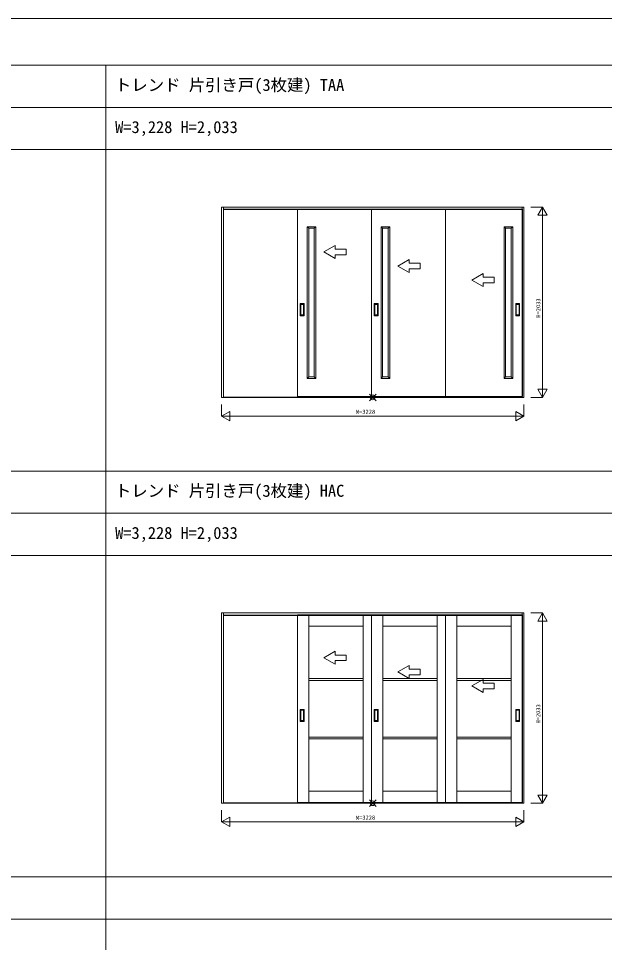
# Model space of a CAD drawing. Units: millimetres, scale not verified. Extents: x -14341 to 14341, y -10000 to 10000.
# Drawn here: x 1827 to 8084, y 130 to 10000 of the extents above; entities that cross this region are included whole.
import ezdxf
from ezdxf.enums import TextEntityAlignment as Align

# ---------------------------------------------------------------- set-up
doc = ezdxf.new("R2010")
doc.units = ezdxf.units.MM
doc.header["$LTSCALE"] = 50
doc.layers.add('0-0_0', color=7, linetype='Continuous')
for name, color, linetype, lineweight in [('0-1_YKK_F1', 7, 'Continuous', 18), ('0-2_YKK_IN', 1, 'Continuous', 18), ('0-3_YKK_A1', 4, 'Continuous', 18), ('0-4_YKK_N1', 2, 'Continuous', 18)]:
    doc.layers.add(name, color=color, linetype=linetype, lineweight=lineweight)
doc.styles.add('ＭＳ ゴシック', font='')
doc.styles.get('ＭＳ ゴシック').set_extended_font_data('MS Gothic')

msp = doc.modelspace()

# ---------------------------------------------------------------- linework, layer by layer
at = {"layer": '0-1_YKK_F1'}
for p, q in [((-14340.51, 10000), (14340.51, 10000)), ((-14340.51, 9500), (14159.49, 9500)), ((2759.49, -10000), (2759.49, 9500)), ((-14340.51, 9050), (14159.49, 9050)), ((-14340.51, 8600), (14159.49, 8600)), ((-14340.51, 5165), (14159.49, 5165)), ((-14340.51, 4715), (14159.49, 4715)), ((-14340.51, 4265), (14159.49, 4265)), ((-14340.51, 830), (14159.49, 830)), ((-14340.51, 380), (14159.49, 380))]:
    msp.add_line(p, q, dxfattribs=at)
at = {"layer": '0-2_YKK_IN'}
for p, q in [((5574.14, 5917.14), (5644.85, 5987.86)), ((5574.14, 5987.86), (5644.85, 5917.14)), ((5574.14, 1582.14), (5644.85, 1652.86)), ((5574.14, 1652.86), (5644.85, 1582.14))]:
    msp.add_line(p, q, dxfattribs=at)
for centre in [(5609.49, 5952.5), (5609.49, 1617.5)]:
    msp.add_circle(centre, 25, dxfattribs=at)
at = {"layer": '0-3_YKK_A1'}
for p, q in [((3995.49, 7985.5), (7223.49, 7985.5)), ((3995.49, 5952.5), (3995.49, 7985.5)), ((4015.49, 7985.5), (4015.49, 7955.5)), ((4015.49, 7961.5), (7203.49, 7961.5)), ((4015.49, 7958.5), (7203.49, 7958.5)), ((4015.49, 5956.5), (4015.49, 7955.5)), ((4806.99, 7964.5), (5596.99, 7964.5)), ((4806.99, 5960.5), (4806.99, 7964.5)), ((5596.99, 7964.5), (6386.99, 7964.5)), ((5596.99, 5960.5), (5596.99, 7964.5)), ((6386.99, 5960.5), (6386.99, 7964.5)), ((7203.49, 7985.5), (7203.49, 7955.5)), ((7203.49, 5956.5), (7203.49, 7955.5)), ((7223.49, 5952.5), (7223.49, 7985.5)), ((4909.49, 7776), (5001.49, 7776)), ((4925.49, 7760), (4909.49, 7776)), ((4925.49, 7760), (4985.49, 7760)), ((4985.49, 7760), (5001.49, 7776)), ((4985.49, 7760), (4985.49, 6172)), ((5001.49, 7776), (5001.49, 6156)), ((5699.49, 7776), (5791.49, 7776)), ((5715.49, 7760), (5699.49, 7776)), ((5715.49, 7760), (5775.49, 7760)), ((5775.49, 7760), (5791.49, 7776)), ((5775.49, 7760), (5775.49, 6172)), ((5791.49, 7776), (5791.49, 6156)), ((7012.49, 7776), (7012.49, 6156)), ((7104.49, 7776), (7012.49, 7776)), ((7028.49, 7760), (7012.49, 7776)), ((7028.49, 7760), (7028.49, 6172)), ((7088.49, 7760), (7028.49, 7760)), ((7088.49, 7760), (7104.49, 7776)), ((5086.99, 7506), (5206.99, 7575.28)), ((5086.99, 7506), (5206.99, 7436.72)), ((5206.99, 7536), (5206.99, 7575.28)), ((5206.99, 7436.72), (5206.99, 7476)), ((5876.99, 7356), (5996.99, 7425.28)), ((5996.99, 7386), (5996.99, 7425.28)), ((5876.99, 7356), (5996.99, 7286.72)), ((5996.99, 7286.72), (5996.99, 7326)), ((6666.99, 7206), (6786.99, 7275.28)), ((6666.99, 7206), (6786.99, 7136.72)), ((6786.99, 7236), (6786.99, 7275.28)), ((6786.99, 7136.72), (6786.99, 7176)), ((4835.99, 6826.5), (4835.99, 6954.5)), ((4876.99, 6955.5), (4836.99, 6955.5)), ((4841.99, 6836.5), (4841.99, 6944.5)), ((4842.99, 6945.5), (4870.99, 6945.5)), ((4871.99, 6944.5), (4871.99, 6836.5)), ((4877.99, 6826.5), (4877.99, 6954.5)), ((5625.99, 6826.5), (5625.99, 6954.5)), ((5666.99, 6955.5), (5626.99, 6955.5)), ((5631.99, 6836.5), (5631.99, 6944.5)), ((5632.99, 6945.5), (5660.99, 6945.5)), ((5661.99, 6944.5), (5661.99, 6836.5)), ((5667.99, 6826.5), (5667.99, 6954.5)), ((7135.99, 6826.5), (7135.99, 6954.5)), ((7136.99, 6955.5), (7176.99, 6955.5)), ((7141.99, 6944.5), (7141.99, 6836.5)), ((7170.99, 6945.5), (7142.99, 6945.5)), ((7171.99, 6836.5), (7171.99, 6944.5)), ((7177.99, 6826.5), (7177.99, 6954.5)), ((4876.99, 6825.5), (4836.99, 6825.5)), ((4870.99, 6835.5), (4842.99, 6835.5)), ((5666.99, 6825.5), (5626.99, 6825.5)), ((5660.99, 6835.5), (5632.99, 6835.5)), ((7136.99, 6825.5), (7176.99, 6825.5)), ((7142.99, 6835.5), (7170.99, 6835.5)), ((4925.49, 6172), (4909.49, 6156)), ((4985.49, 6172), (5001.49, 6156)), ((5715.49, 6172), (5699.49, 6156)), ((5775.49, 6172), (5791.49, 6156)), ((7028.49, 6172), (7012.49, 6156)), ((7088.49, 6172), (7104.49, 6156)), ((7223.49, 5952.5), (3995.49, 5952.5)), ((4015.49, 5952.5), (4015.49, 5956.5)), ((7203.49, 5956.5), (4015.49, 5956.5)), ((5596.99, 5960.5), (4806.99, 5960.5)), ((6386.99, 5960.5), (5596.99, 5960.5)), ((7206.99, 5960.5), (6386.99, 5960.5)), ((7203.49, 5952.5), (7203.49, 5956.5)), ((3995.49, 3650.5), (7223.49, 3650.5)), ((3995.49, 1617.5), (3995.49, 3650.5)), ((4015.49, 3650.5), (4015.49, 3620.5)), ((4015.49, 3626.5), (7203.49, 3626.5)), ((4015.49, 3623.5), (7203.49, 3623.5)), ((4015.49, 1621.5), (4015.49, 3620.5)), ((7203.49, 3650.5), (7203.49, 3620.5)), ((7203.49, 1621.5), (7203.49, 3620.5)), ((7223.49, 1617.5), (7223.49, 3650.5)), ((5086.99, 3171), (5206.99, 3240.28)), ((5086.99, 3171), (5206.99, 3101.72)), ((5206.99, 3201), (5206.99, 3240.28)), ((5206.99, 3101.72), (5206.99, 3141)), ((5876.99, 3021), (5996.99, 3090.28)), ((5996.99, 3051), (5996.99, 3090.28)), ((5876.99, 3021), (5996.99, 2951.72)), ((5996.99, 2951.72), (5996.99, 2991)), ((5506.99, 2950.17), (4926.99, 2950.17)), ((4926.99, 2930.17), (5506.99, 2930.17)), ((6296.99, 2950.17), (5716.99, 2950.17)), ((5716.99, 2930.17), (6296.99, 2930.17)), ((7086.99, 2950.17), (6506.99, 2950.17)), ((6506.99, 2930.17), (7086.99, 2930.17)), ((6666.99, 2871), (6786.99, 2940.28)), ((6666.99, 2871), (6786.99, 2801.72)), ((6786.99, 2901), (6786.99, 2940.28)), ((6786.99, 2801.72), (6786.99, 2841)), ((4835.99, 2491.5), (4835.99, 2619.5)), ((4876.99, 2620.5), (4836.99, 2620.5)), ((4841.99, 2501.5), (4841.99, 2609.5)), ((4842.99, 2610.5), (4870.99, 2610.5)), ((4871.99, 2609.5), (4871.99, 2501.5)), ((4877.99, 2491.5), (4877.99, 2619.5)), ((5625.99, 2491.5), (5625.99, 2619.5)), ((5666.99, 2620.5), (5626.99, 2620.5)), ((5631.99, 2501.5), (5631.99, 2609.5)), ((5632.99, 2610.5), (5660.99, 2610.5)), ((5661.99, 2609.5), (5661.99, 2501.5)), ((5667.99, 2491.5), (5667.99, 2619.5)), ((7135.99, 2491.5), (7135.99, 2619.5)), ((7136.99, 2620.5), (7176.99, 2620.5)), ((7141.99, 2609.5), (7141.99, 2501.5)), ((7170.99, 2610.5), (7142.99, 2610.5)), ((7171.99, 2501.5), (7171.99, 2609.5)), ((7177.99, 2491.5), (7177.99, 2619.5)), ((4876.99, 2490.5), (4836.99, 2490.5)), ((4870.99, 2500.5), (4842.99, 2500.5)), ((5666.99, 2490.5), (5626.99, 2490.5)), ((5660.99, 2500.5), (5632.99, 2500.5)), ((7136.99, 2490.5), (7176.99, 2490.5)), ((7142.99, 2500.5), (7170.99, 2500.5)), ((5506.99, 2324.83), (4926.99, 2324.83)), ((4926.99, 2304.83), (5506.99, 2304.83)), ((6296.99, 2324.83), (5716.99, 2324.83)), ((5716.99, 2304.83), (6296.99, 2304.83)), ((7086.99, 2324.83), (6506.99, 2324.83)), ((6506.99, 2304.83), (7086.99, 2304.83)), ((5506.99, 1745.5), (4926.99, 1745.5)), ((6296.99, 1745.5), (5716.99, 1745.5)), ((7086.99, 1745.5), (6506.99, 1745.5)), ((7223.49, 1617.5), (3995.49, 1617.5)), ((4015.49, 1617.5), (4015.49, 1621.5)), ((7203.49, 1621.5), (4015.49, 1621.5)), ((4926.99, 1625.5), (5506.99, 1625.5)), ((5506.99, 1625.5), (5596.99, 1625.5)), ((5716.99, 1625.5), (6296.99, 1625.5)), ((6296.99, 1625.5), (6386.99, 1625.5)), ((6506.99, 1625.5), (7086.99, 1625.5)), ((7203.49, 1617.5), (7203.49, 1621.5))]:
    msp.add_line(p, q, dxfattribs=at)
for points in [[(6386.99, 7964.5), (7206.99, 7964.5), (7206.99, 5960.5)], [(5001.49, 6156), (4909.49, 6156), (4909.49, 7776)], [(4985.49, 6172), (4925.49, 6172), (4925.49, 7760)], [(5791.49, 6156), (5699.49, 6156), (5699.49, 7776)], [(5775.49, 6172), (5715.49, 6172), (5715.49, 7760)], [(7012.49, 6156), (7104.49, 6156), (7104.49, 7776)], [(7028.49, 6172), (7088.49, 6172), (7088.49, 7760)], [(5206.99, 7536), (5326.99, 7536), (5326.99, 7476), (5206.99, 7476)], [(5996.99, 7386), (6116.99, 7386), (6116.99, 7326), (5996.99, 7326)], [(6786.99, 7236), (6906.99, 7236), (6906.99, 7176), (6786.99, 7176)], [(5596.99, 3629.5), (5506.99, 3629.5), (5506.99, 1625.5)], [(6386.99, 3629.5), (6296.99, 3629.5), (6296.99, 1625.5)], [(5206.99, 3201), (5326.99, 3201), (5326.99, 3141), (5206.99, 3141)], [(5996.99, 3051), (6116.99, 3051), (6116.99, 2991), (5996.99, 2991)], [(6786.99, 2901), (6906.99, 2901), (6906.99, 2841), (6786.99, 2841)]]:
    msp.add_lwpolyline(points, dxfattribs=at)
for points in [[(4806.99, 1625.5), (4926.99, 1625.5), (4926.99, 3629.5), (4806.99, 3629.5)], [(4926.99, 3509.5), (5506.99, 3509.5), (5506.99, 3629.5), (4926.99, 3629.5)], [(5596.99, 1625.5), (5716.99, 1625.5), (5716.99, 3629.5), (5596.99, 3629.5)], [(5716.99, 3509.5), (6296.99, 3509.5), (6296.99, 3629.5), (5716.99, 3629.5)], [(6386.99, 1625.5), (6506.99, 1625.5), (6506.99, 3629.5), (6386.99, 3629.5)], [(6506.99, 3509.5), (7086.99, 3509.5), (7086.99, 3629.5), (6506.99, 3629.5)], [(7086.99, 1625.5), (7206.99, 1625.5), (7206.99, 3629.5), (7086.99, 3629.5)]]:
    msp.add_lwpolyline(points, close=True, dxfattribs=at)
for centre, start, end in [((4836.99, 6954.5), 90, 180), ((4842.99, 6944.5), 90, 180), ((4870.99, 6944.5), 0, 90), ((4876.99, 6954.5), 0, 90), ((5626.99, 6954.5), 90, 180), ((5632.99, 6944.5), 90, 180), ((5660.99, 6944.5), 0, 90), ((5666.99, 6954.5), 0, 90), ((7136.99, 6954.5), 90, 180), ((7142.99, 6944.5), 90, 180), ((7170.99, 6944.5), 360, 90), ((7176.99, 6954.5), 0, 90), ((4836.99, 6826.5), 180, 270), ((4842.99, 6836.5), 180, 270), ((4870.99, 6836.5), 270, 0), ((4876.99, 6826.5), 270, 0), ((5626.99, 6826.5), 180, 270), ((5632.99, 6836.5), 180, 270), ((5660.99, 6836.5), 270, 0), ((5666.99, 6826.5), 270, 0), ((7136.99, 6826.5), 180, 270), ((7142.99, 6836.5), 180, 270), ((7170.99, 6836.5), 270, 360), ((7176.99, 6826.5), 270, 0), ((4836.99, 2619.5), 90, 180), ((4842.99, 2609.5), 90, 180), ((4870.99, 2609.5), 0, 90), ((4876.99, 2619.5), 0, 90), ((5626.99, 2619.5), 90, 180), ((5632.99, 2609.5), 90, 180), ((5660.99, 2609.5), 0, 90), ((5666.99, 2619.5), 0, 90), ((7136.99, 2619.5), 90, 180), ((7142.99, 2609.5), 90, 180), ((7170.99, 2609.5), 360, 90), ((7176.99, 2619.5), 0, 90), ((4836.99, 2491.5), 180, 270), ((4842.99, 2501.5), 180, 270), ((4870.99, 2501.5), 270, 0), ((4876.99, 2491.5), 270, 0), ((5626.99, 2491.5), 180, 270), ((5632.99, 2501.5), 180, 270), ((5660.99, 2501.5), 270, 0), ((5666.99, 2491.5), 270, 0), ((7136.99, 2491.5), 180, 270), ((7142.99, 2501.5), 180, 270), ((7170.99, 2501.5), 270, 360), ((7176.99, 2491.5), 270, 0)]:
    msp.add_arc(centre, 1, start, end, dxfattribs=at)
at = {"layer": '0-4_YKK_N1'}
for p, q in [((7298.49, 7985.5), (7423.49, 7985.5)), ((7373.49, 7898.9), (7473.49, 7898.9)), ((7423.49, 7985.5), (7423.49, 5952.5)), ((7373.49, 6039.1), (7473.49, 6039.1)), ((7298.49, 5952.5), (7423.49, 5952.5)), ((7223.49, 5877.5), (7223.49, 5752.5)), ((3995.49, 5752.5), (4082.09, 5802.5)), ((3995.49, 5752.5), (4082.09, 5702.5)), ((4082.09, 5802.5), (4082.09, 5702.5)), ((7136.89, 5802.5), (7223.49, 5752.5)), ((7298.49, 3650.5), (7423.49, 3650.5)), ((7373.49, 3563.9), (7473.49, 3563.9)), ((7423.49, 3650.5), (7423.49, 1617.5)), ((7373.49, 1704.1), (7473.49, 1704.1)), ((7298.49, 1617.5), (7423.49, 1617.5)), ((7223.49, 1542.5), (7223.49, 1417.5)), ((3995.49, 1417.5), (4082.09, 1467.5)), ((3995.49, 1417.5), (4082.09, 1367.5)), ((4082.09, 1467.5), (4082.09, 1367.5)), ((7136.89, 1467.5), (7223.49, 1417.5))]:
    msp.add_line(p, q, dxfattribs=at)
for points in [[(7373.49, 7898.9), (7423.49, 7985.5), (7473.49, 7898.9)], [(7373.49, 6039.1), (7423.49, 5952.5), (7473.49, 6039.1)], [(3995.49, 5877.5), (3995.49, 5752.5), (7223.49, 5752.5)], [(7136.89, 5802.5), (7136.89, 5702.5), (7223.49, 5752.5)], [(7373.49, 3563.9), (7423.49, 3650.5), (7473.49, 3563.9)], [(7373.49, 1704.1), (7423.49, 1617.5), (7473.49, 1704.1)], [(3995.49, 1542.5), (3995.49, 1417.5), (7223.49, 1417.5)], [(7136.89, 1467.5), (7136.89, 1367.5), (7223.49, 1417.5)]]:
    msp.add_lwpolyline(points, dxfattribs=at)

# ---------------------------------------------------------------- texts
at = {"layer": '0-0_0', "style": 'ＭＳ ゴシック'}
for s, p in [('トレンド 片引き戸(3枚建) TAA', (2857.49, 9187.5)), ('W=3,228 H=2,033', (2859.49, 8737.5)), ('トレンド 片引き戸(3枚建) HAC', (2857.49, 4852.5)), ('W=3,228 H=2,033', (2859.49, 4402.5))]:
    msp.add_text(s, height=128.3, dxfattribs=at).set_placement(p, align=Align.BOTTOM_LEFT)
at = {"layer": '0-4_YKK_N1', "color": 7, "style": 'ＭＳ ゴシック'}
for p in [(7411.49, 6804), (7411.49, 2469)]:
    msp.add_text('H=2033', height=43.99, rotation=90, dxfattribs=at).set_placement(p, align=Align.BOTTOM_LEFT)
for p in [(5429.49, 5764.5), (5429.49, 1429.5)]:
    msp.add_text('W=3228', height=43.99, dxfattribs=at).set_placement(p, align=Align.BOTTOM_LEFT)

doc.saveas('drawing.dxf')
